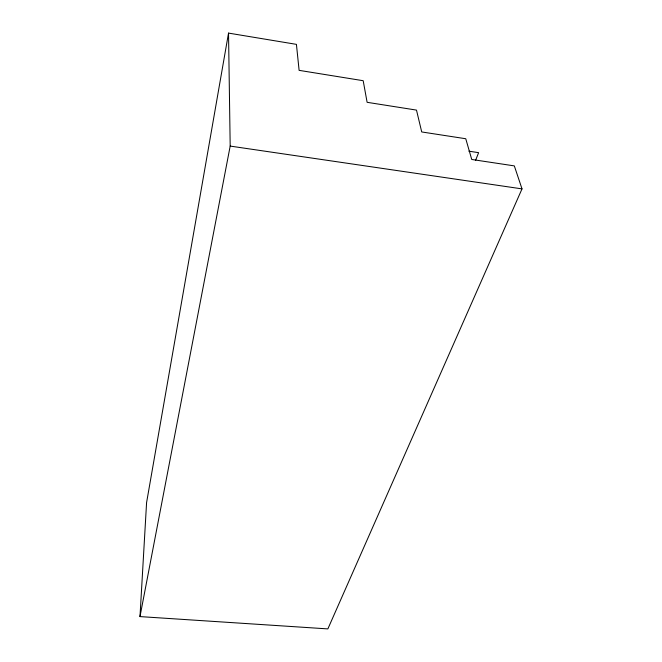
<?xml version="1.0" encoding="UTF-8"?>
<svg xmlns="http://www.w3.org/2000/svg" width="662" height="662" viewBox="0 0 662 662"><rect width="100%" height="100%" fill="white"/><g stroke="black" fill="none" stroke-linecap="round" stroke-linejoin="round"><path stroke-width="0.99" d="M139.988 616.595L146.583 502.599L228.531 33.1L296.427 44.362L299.108 70.354L363.19 80.706L367.112 102.312L416.489 110.099L421.719 131.953L465.758 138.739L471.741 159.476L514.324 165.889L522.012 188.885L327.864 628.9L139.988 616.595L230.186 146.087L228.531 33.1M475.63 160.262L478.618 152.665L468.878 151.184M230.186 146.087L522.012 188.885"/></g></svg>
